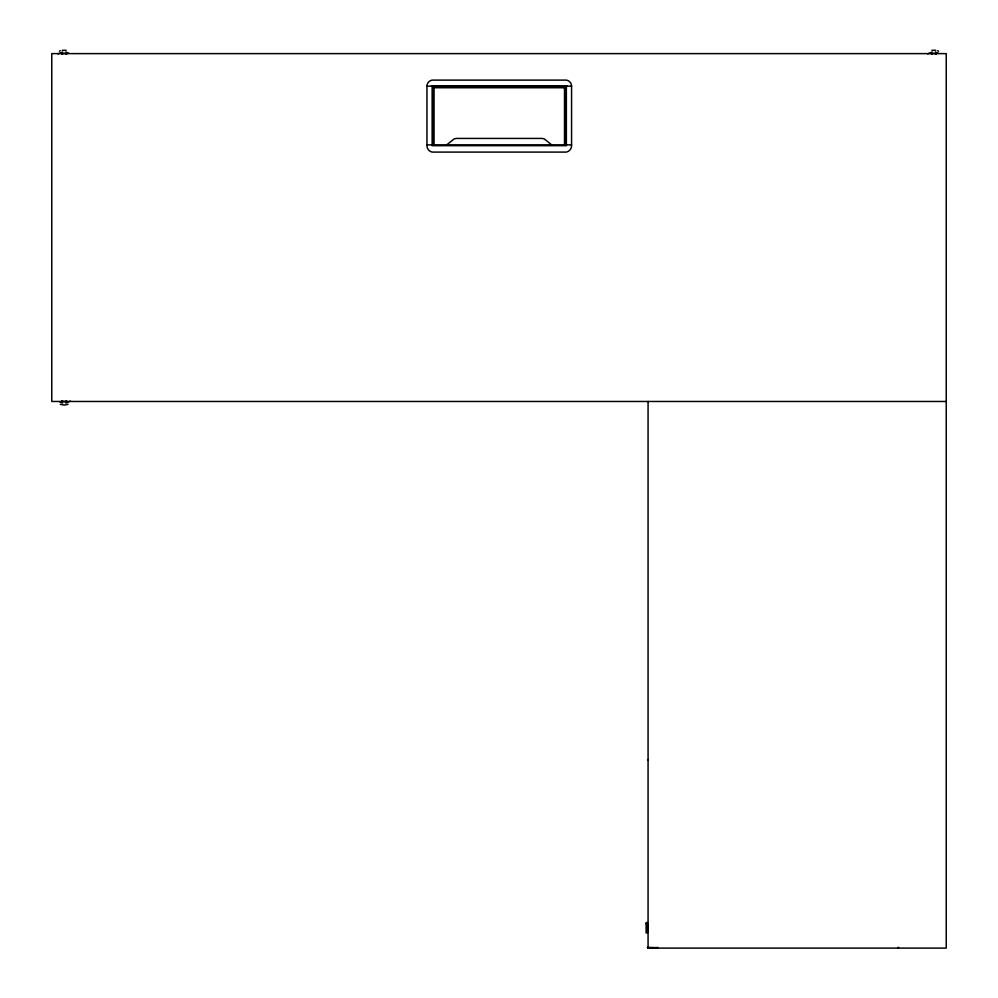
<?xml version="1.0" encoding="UTF-8"?>
<svg xmlns="http://www.w3.org/2000/svg" width="998" height="998" viewBox="0 0 998 998"><rect width="100%" height="100%" fill="white"/><g stroke="black" fill="none" stroke-linecap="round" stroke-linejoin="round"><path stroke-width="1.5" d="M647.827 759.915L648.076 759.466M898.662 947.389L897.651 947.551M59.406 51.197L60.279 50.673M57.984 53.892L62.637 51.971M61.751 54.204L64.184 53.193L66.617 54.204M66.617 400.772L64.184 401.782L61.751 400.772M65.731 403.005L70.371 401.084M927.629 53.892L932.269 51.971M931.384 54.204L933.816 53.193L936.249 54.204M62.238 50.287L66.13 50.287M446.717 144.885L454.177 138.872L456.448 138.423L541.964 138.423L544.234 138.872L551.694 144.885M931.87 50.287L935.762 50.287M68.076 404.302L64.184 405.076L60.279 404.302M431.498 85.853L566.914 85.853M426.957 86.152L571.567 86.152L571.567 145.683A6.562 6.562 0 0 1 566.365 152.095L432.146 152.095A6.562 6.562 0 0 1 426.957 145.683L426.957 86.152A6.1 6.1 0 0 1 432.146 80.114L566.365 80.114A6.1 6.1 0 0 1 571.567 86.152M434.118 87.238L564.294 87.238M426.957 144.885L571.567 144.885M946.241 401.47L51.759 401.47L51.759 53.618L946.241 53.618L946.241 948.1L648.076 948.1L647.365 947.389L657.757 947.651M647.365 923.25L647.365 932.194M646.13 923.836L647.365 923.836M935.363 51.971L938.457 53.256M65.731 51.971L68.825 53.256M59.543 401.732L62.637 403.005M937.721 50.673L938.594 51.197M657.657 947.389L657.657 948.1M648.076 401.47L648.076 948.1M647.365 922.451L647.365 932.993M646.13 922.451L646.13 932.993M566.365 86.152L566.365 145.683L432.146 145.683L432.146 86.152M565.355 144.885L565.355 87.737L433.057 87.737L433.057 144.885M565.005 87.737L565.005 144.885M564.506 87.737L564.506 144.885M564.294 87.737L564.294 86.888L434.118 86.888L434.118 87.737M433.905 87.737L433.905 144.885M433.406 87.737L433.406 144.885"/></g></svg>
